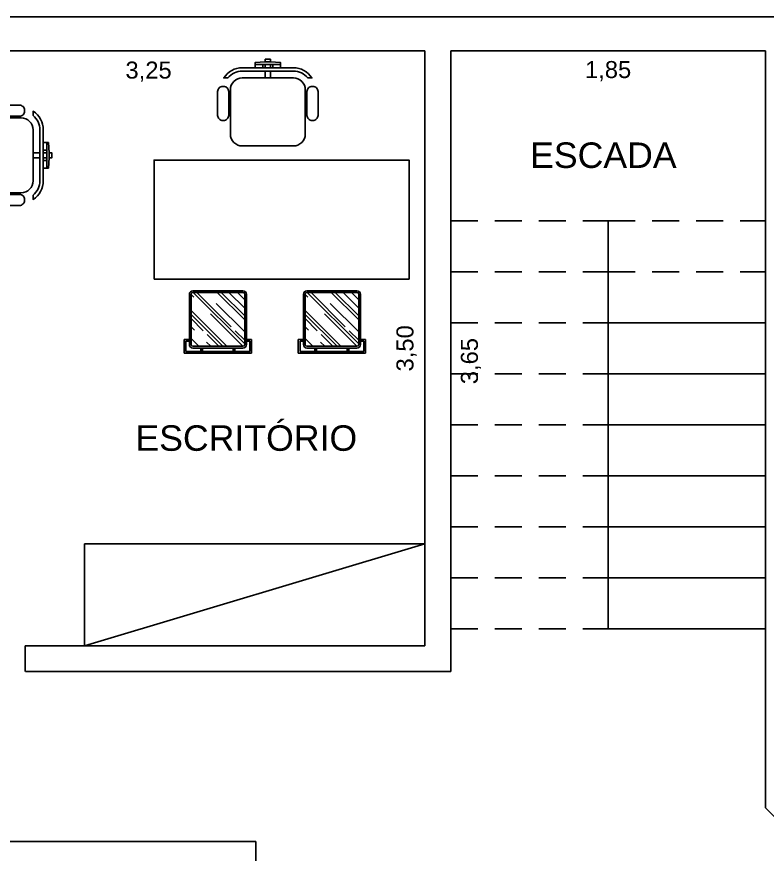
# Model space of a CAD drawing. Header units: millimetres. Extents: x 154.1 to 235.2, y 94.9 to 137.4.
# Drawn here: x 163.803 to 168.215, y 117.501 to 122.426 of the extents above; entities that cross this region are included whole.
import ezdxf

# ---------------------------------------------------------------- set-up
doc = ezdxf.new("R2010")
doc.units = ezdxf.units.MM
doc.header["$LTSCALE"] = 0.05
doc.linetypes.add('HIDDEN2', pattern=[4.7625, 3.175, -1.5875])
for name, color, linetype in [('Cotas', 6, 'Continuous'), ('Desnivel', 1, 'Continuous'), ('Janela', 2, 'Continuous'), ('MOBIL', 7, 'Continuous'), ('MOBIL-I', 251, 'Continuous'), ('Parede', 5, 'Continuous'), ('Projeção', 1, 'HIDDEN2')]:
    doc.layers.add(name, color=color, linetype=linetype)
doc.styles.get("Standard").update_dxf_attribs({"font": 'arial.ttf'})
doc.dimstyles.new('ISO-25', dxfattribs={"dimtxt": 0.3, "dimasz": 2.5, "dimexe": 1.25, "dimexo": 0.625, "dimgap": 0.2, "dimtad": 1, "dimzin": 1, "dimtxsty": 'Standard', "dimcen": 2.5, "dimse1": 1, "dimse2": 1, "dimsd1": 1, "dimsd2": 1, "dimclrd": 6, "dimclrt": 2, "dimadec": 0, "dimazin": 0, "dimtfac": 1, "dimtmove": 0, "dimatfit": 3, "dimfxl": 1, "dimarcsym": 0})

# ---------------------------------------------------------------- blocks, each defined once
blk = doc.blocks.new('Cadeir07')
at = {"layer": 'MOBIL'}
for p, q in [((0.1975, 0), (-0.1975, 0)), ((-0.1975, 0), (-0.1975, -0.08)), ((0.1975, -0.08), (0.1975, 0)), ((-0.1675, -0.08), (-0.1975, -0.08)), ((-0.1675, -0.08), (-0.1675, -0.3468)), ((0.1975, -0.08), (0.1675, -0.08)), ((0.1675, -0.3468), (0.1675, -0.08)), ((-0.1475, -0.3668), (0.1475, -0.3668))]:
    blk.add_line(p, q, dxfattribs=at)
for centre, start, end in [((-0.1475, -0.3468), 180, 270), ((0.1475, -0.3468), 270, 0)]:
    blk.add_arc(centre, 0.02, start, end, dxfattribs=at)
at = {"layer": 'MOBIL-I'}
for p, q in [((0.1875, -0.01), (-0.1875, -0.01)), ((-0.1875, -0.01), (-0.1875, -0.07)), ((-0.1575, -0.2501), (0.0526, -0.04)), ((-0.1575, -0.0861), (-0.1114, -0.04)), ((-0.1575, -0.2275), (0.03, -0.04)), ((0.1475, -0.03), (-0.1475, -0.03)), ((0.1475, -0.04), (-0.1475, -0.04)), ((-0.1, -0.03), (-0.1, -0.01)), ((-0.09, -0.03), (-0.09, -0.01)), ((-0.0668, -0.0647), (-0.0421, -0.04)), ((-0.0625, -0.1085), (0.006, -0.04)), ((-0.0427, -0.2301), (0.1474, -0.04)), ((0.09, -0.03), (0.09, -0.01)), ((0.1, -0.03), (0.1, -0.01)), ((0.1875, -0.07), (0.1875, -0.01)), ((-0.1675, -0.07), (-0.1875, -0.07)), ((-0.1675, -0.05), (-0.1675, -0.07)), ((-0.1675, -0.07), (-0.1675, -0.08)), ((-0.1575, -0.05), (-0.1575, -0.3468)), ((-0.1454, -0.3568), (0.1575, -0.0539)), ((0.1022, -0.1318), (0.1575, -0.0766)), ((0.1575, -0.3468), (0.1575, -0.05)), ((0.1675, -0.07), (0.1675, -0.05)), ((0.1675, -0.08), (0.1675, -0.07)), ((0.1875, -0.07), (0.1675, -0.07)), ((-0.1575, -0.2035), (-0.0859, -0.1318)), ((-0.1575, -0.1554), (-0.1375, -0.1354)), ((-0.0095, -0.2916), (0.1575, -0.1246)), ((-0.1228, -0.3568), (0.0789, -0.1552)), ((-0.004, -0.3568), (0.1575, -0.1954)), ((0.0201, -0.3568), (0.1575, -0.2194)), ((0.0653, -0.3568), (0.1575, -0.2647)), ((-0.1575, -0.3449), (-0.1417, -0.3291)), ((0.1148, -0.3568), (0.1575, -0.3141)), ((-0.1475, -0.3568), (0.1475, -0.3568))]:
    blk.add_line(p, q, dxfattribs=at)
for centre, radius, start, end in [((-0.1475, -0.05), 0.02, 90, 180), ((-0.1475, -0.05), 0.01, 90, 180), ((0.1475, -0.05), 0.02, 0, 90), ((0.1475, -0.05), 0.01, 0, 90), ((-0.1475, -0.3468), 0.01, 180, 270), ((0.1475, -0.3468), 0.01, 270, 0)]:
    blk.add_arc(centre, radius, start, end, dxfattribs=at)
blk = doc.blocks.new('Cad_secr')
at = {"layer": 'MOBIL'}
for p, q in [((-0.03, -0.05), (-0.03, -0.03)), ((-0.015, -0.05), (-0.015, -0.03)), ((0.015, -0.05), (0.015, -0.03)), ((0.03, -0.03), (0.015, -0.03)), ((0.03, -0.05), (0.03, -0.03)), ((-0.015, -0.05), (-0.03, -0.05)), ((0.03, -0.05), (0.015, -0.05))]:
    blk.add_line(p, q, dxfattribs=at)
for points in [[(-0.015, -0.11), (-0.15, -0.11, 0.414214), (-0.22, -0.18), (-0.22, -0.44, 0.414214), (-0.15, -0.51), (0.15, -0.51, 0.414214), (0.22, -0.44), (0.22, -0.18, 0.414214), (0.15, -0.11), (0.015, -0.11), (0.015, -0.07), (0.15, -0.07, -0.223888), (0.2349, -0.11), (0.2595, -0.11, 0.255924), (0.15, -0.05), (0.075, -0.05), (0.075, -0.02), (0.015, -0.015), (0.015, 0), (-0.015, 0), (-0.015, -0.015), (-0.075, -0.02), (-0.075, -0.05), (-0.15, -0.05, 0.255924), (-0.2595, -0.11), (-0.2349, -0.11, -0.223888), (-0.15, -0.07), (-0.015, -0.07)], [(-0.26, -0.16), (-0.265, -0.16, 0.414214), (-0.295, -0.19), (-0.295, -0.33, 0.414214), (-0.265, -0.36), (-0.26, -0.36, 0.414214), (-0.23, -0.33), (-0.23, -0.19, 0.414214)], [(0.23, -0.19), (0.23, -0.33, 0.414214), (0.26, -0.36), (0.265, -0.36, 0.414214), (0.295, -0.33), (0.295, -0.19, 0.414214), (0.265, -0.16), (0.26, -0.16, 0.414214)]]:
    blk.add_lwpolyline(points, format="xyb", close=True, dxfattribs=at)
blk.add_lwpolyline([(-0.015, -0.03), (-0.03, -0.03)], dxfattribs=at)
at = {"layer": 'MOBIL-I'}
blk.add_line((0.015, -0.015), (-0.015, -0.015), dxfattribs=at)
for points in [[(-0.03, -0.03), (-0.075, -0.03)], [(0.015, -0.03), (-0.015, -0.03)], [(0.075, -0.03), (0.03, -0.03)]]:
    blk.add_lwpolyline(points, dxfattribs=at)
for points in [[(-0.075, -0.05), (-0.03, -0.05, -0.255924)], [(-0.015, -0.05), (0.015, -0.05, -0.255924)], [(0.015, -0.07), (-0.015, -0.07, 0.223888)], [(0.03, -0.05), (0.075, -0.05, -0.255924)], [(0.015, -0.11), (-0.015, -0.11, 0.414214)]]:
    blk.add_lwpolyline(points, format="xyb", dxfattribs=at)
blk = doc.blocks.new('*D54')
at = {"layer": 'Defpoints', "color": 0}
for p in [(162.9542, 122.2261), (166.2014, 122.2261), (166.2014, 121.8431)]:
    blk.add_point(p, dxfattribs=at)
at = {"layer": 'Cotas', "color": 2, "insert": (164.5778, 122.1032), "char_height": 0.1, "attachment_point": 5}
blk.add_mtext('3,25', dxfattribs=at)
blk = doc.blocks.new('*D55')
at = {"layer": 'Defpoints', "color": 0}
for p in [(166.2014, 122.2261), (166.2014, 118.7261), (166.3542, 118.7261)]:
    blk.add_point(p, dxfattribs=at)
at = {"layer": 'Cotas', "color": 2, "insert": (166.0941, 120.4761), "char_height": 0.1, "attachment_point": 5, "rotation": 90}
blk.add_mtext('3,50', dxfattribs=at)
blk = doc.blocks.new('*D56')
at = {"layer": 'Defpoints', "color": 0}
for p in [(166.3542, 122.2261), (168.2042, 122.2261), (168.2042, 121.8461)]:
    blk.add_point(p, dxfattribs=at)
at = {"layer": 'Cotas', "color": 2, "insert": (167.2792, 122.1062), "char_height": 0.1, "attachment_point": 5}
blk.add_mtext('1,85', dxfattribs=at)
blk = doc.blocks.new('*D57')
at = {"layer": 'Defpoints', "color": 0}
for p in [(166.3542, 122.2261), (166.3542, 118.5761), (166.7332, 118.5761)]:
    blk.add_point(p, dxfattribs=at)
at = {"layer": 'Cotas', "color": 2, "insert": (166.4731, 120.4011), "char_height": 0.1, "attachment_point": 5, "rotation": 90}
blk.add_mtext('3,65', dxfattribs=at)
blk = doc.blocks.new('*D58')
at = {"layer": 'Defpoints', "color": 0}
for p in [(168.2042, 122.2261), (168.2042, 117.7736), (168.7493, 117.7736)]:
    blk.add_point(p, dxfattribs=at)
at = {"layer": 'Cotas', "color": 2, "insert": (168.4894, 119.9999), "char_height": 0.1, "attachment_point": 5, "rotation": 90}
blk.add_mtext('4,45', dxfattribs=at)

msp = doc.modelspace()

# ---------------------------------------------------------------- linework, layer by layer
at = {"layer": 'Desnivel'}
for p, q in [((167.2792, 118.8261), (167.2792, 121.2261)), ((164.2014, 118.7261), (166.2014, 119.3261))]:
    msp.add_line(p, q, dxfattribs=at)
msp.add_lwpolyline([(164.6097, 120.883), (166.1097, 120.883), (166.1097, 121.583), (164.6097, 121.583)], close=True, dxfattribs=at)
at = {"layer": 'Janela'}
for p, q in [((167.2792, 120.6261), (168.2042, 120.6261)), ((167.2792, 120.3261), (168.2042, 120.3261)), ((167.2792, 120.0261), (168.2042, 120.0261)), ((167.2792, 119.7261), (168.2042, 119.7261)), ((167.2792, 119.4261), (168.2042, 119.4261)), ((166.2014, 119.3261), (164.2014, 119.3261)), ((164.2014, 119.3261), (164.2014, 118.7261)), ((167.2792, 119.1261), (168.2042, 119.1261)), ((167.2792, 118.8261), (168.2042, 118.8261))]:
    msp.add_line(p, q, dxfattribs=at)
at = {"layer": 'Parede'}
for p, q in [((184.0542, 122.4261), (154.0542, 122.4261)), ((166.2014, 122.2261), (162.9542, 122.2261)), ((166.2014, 122.2261), (166.2014, 118.7261)), ((166.3542, 122.2261), (166.3542, 118.5761)), ((168.2042, 122.2261), (166.3542, 122.2261)), ((168.2042, 122.2261), (168.2042, 117.7736)), ((166.2014, 118.7261), (163.8514, 118.7261)), ((163.8514, 118.7261), (163.8514, 118.5761)), ((166.3542, 118.5761), (163.8542, 118.5761)), ((168.2042, 117.7736), (169.649, 116.3288)), ((165.2078, 117.5761), (161.3042, 117.5761)), ((165.2078, 117.4261), (165.2078, 117.5761))]:
    msp.add_line(p, q, dxfattribs=at)
at = {"layer": 'Projeção'}
for p, q in [((166.3542, 121.2261), (167.2792, 121.2261)), ((167.2792, 121.2261), (168.2042, 121.2261)), ((166.3542, 120.9261), (167.2792, 120.9261)), ((167.2792, 120.9261), (168.2042, 120.9261)), ((166.3542, 120.6261), (167.2792, 120.6261)), ((166.3542, 120.3261), (167.2792, 120.3261)), ((166.3542, 120.0261), (167.2792, 120.0261)), ((166.3542, 119.7261), (167.2792, 119.7261)), ((166.3542, 119.4261), (167.2792, 119.4261)), ((166.3542, 119.1261), (167.2792, 119.1261)), ((166.3542, 118.8261), (167.2792, 118.8261))]:
    msp.add_line(p, q, dxfattribs=at)

# ---------------------------------------------------------------- block references
msp.add_blockref('Cad_secr', (165.2789, 122.1762))
at = {"xscale": -1}
for name, p, rotation in [('Cad_secr', (164.0089, 121.6112), 270), ('Cadeir07', (164.9852, 120.4481), 180), ('Cadeir07', (165.6555, 120.4481), 180)]:
    msp.add_blockref(name, p, dxfattribs=dict(at, rotation=rotation))

# ---------------------------------------------------------------- texts
at = {"layer": 'Janela', "char_height": 0.15, "attachment_point": 1}
for s, insert in [('ESCADA', (166.8205, 121.687)), ('ESCRITÓRIO', (164.5003, 120.0235))]:
    msp.add_mtext(s, dxfattribs=dict(at, insert=insert))

# ---------------------------------------------------------------- dimensions: what is measured, and where the dimension line sits
at = {"layer": 'Cotas'}
for base, p1, p2, picture, middle in [((166.2014, 121.8431), (162.9542, 122.2261), (166.2014, 122.2261), '*D54', (164.5778, 121.8431)), ((168.2042, 121.8461), (166.3542, 122.2261), (168.2042, 122.2261), '*D56', (167.2792, 121.8461))]:
    dim = msp.add_linear_dim(base=base, p1=p1, p2=p2, dimstyle='ISO-25', override={"dimtxt": 0.1}, dxfattribs=at)
    dim.commit()
    dim.dimension.update_dxf_attribs({"geometry": picture, "text_midpoint": middle, "dimtype": 160})
dim = msp.add_linear_dim(base=(166.3542, 118.7261), p1=(166.2014, 122.2261), p2=(166.2014, 118.7261), angle=90, dimstyle='ISO-25', override={"dimtxt": 0.1}, dxfattribs=at)
dim.commit()
dim.dimension.update_dxf_attribs({"geometry": '*D55', "text_midpoint": (166.0941, 120.4761)})
for base, p1, p2, picture, middle in [((166.7332, 118.5761), (166.3542, 122.2261), (166.3542, 118.5761), '*D57', (166.7332, 120.4011)), ((168.7493, 117.7736), (168.2042, 122.2261), (168.2042, 117.7736), '*D58', (168.7493, 119.9999))]:
    dim = msp.add_linear_dim(base=base, p1=p1, p2=p2, angle=90, dimstyle='ISO-25', override={"dimtxt": 0.1}, dxfattribs=at)
    dim.commit()
    dim.dimension.update_dxf_attribs({"geometry": picture, "text_midpoint": middle, "dimtype": 160})

doc.saveas('drawing.dxf')
